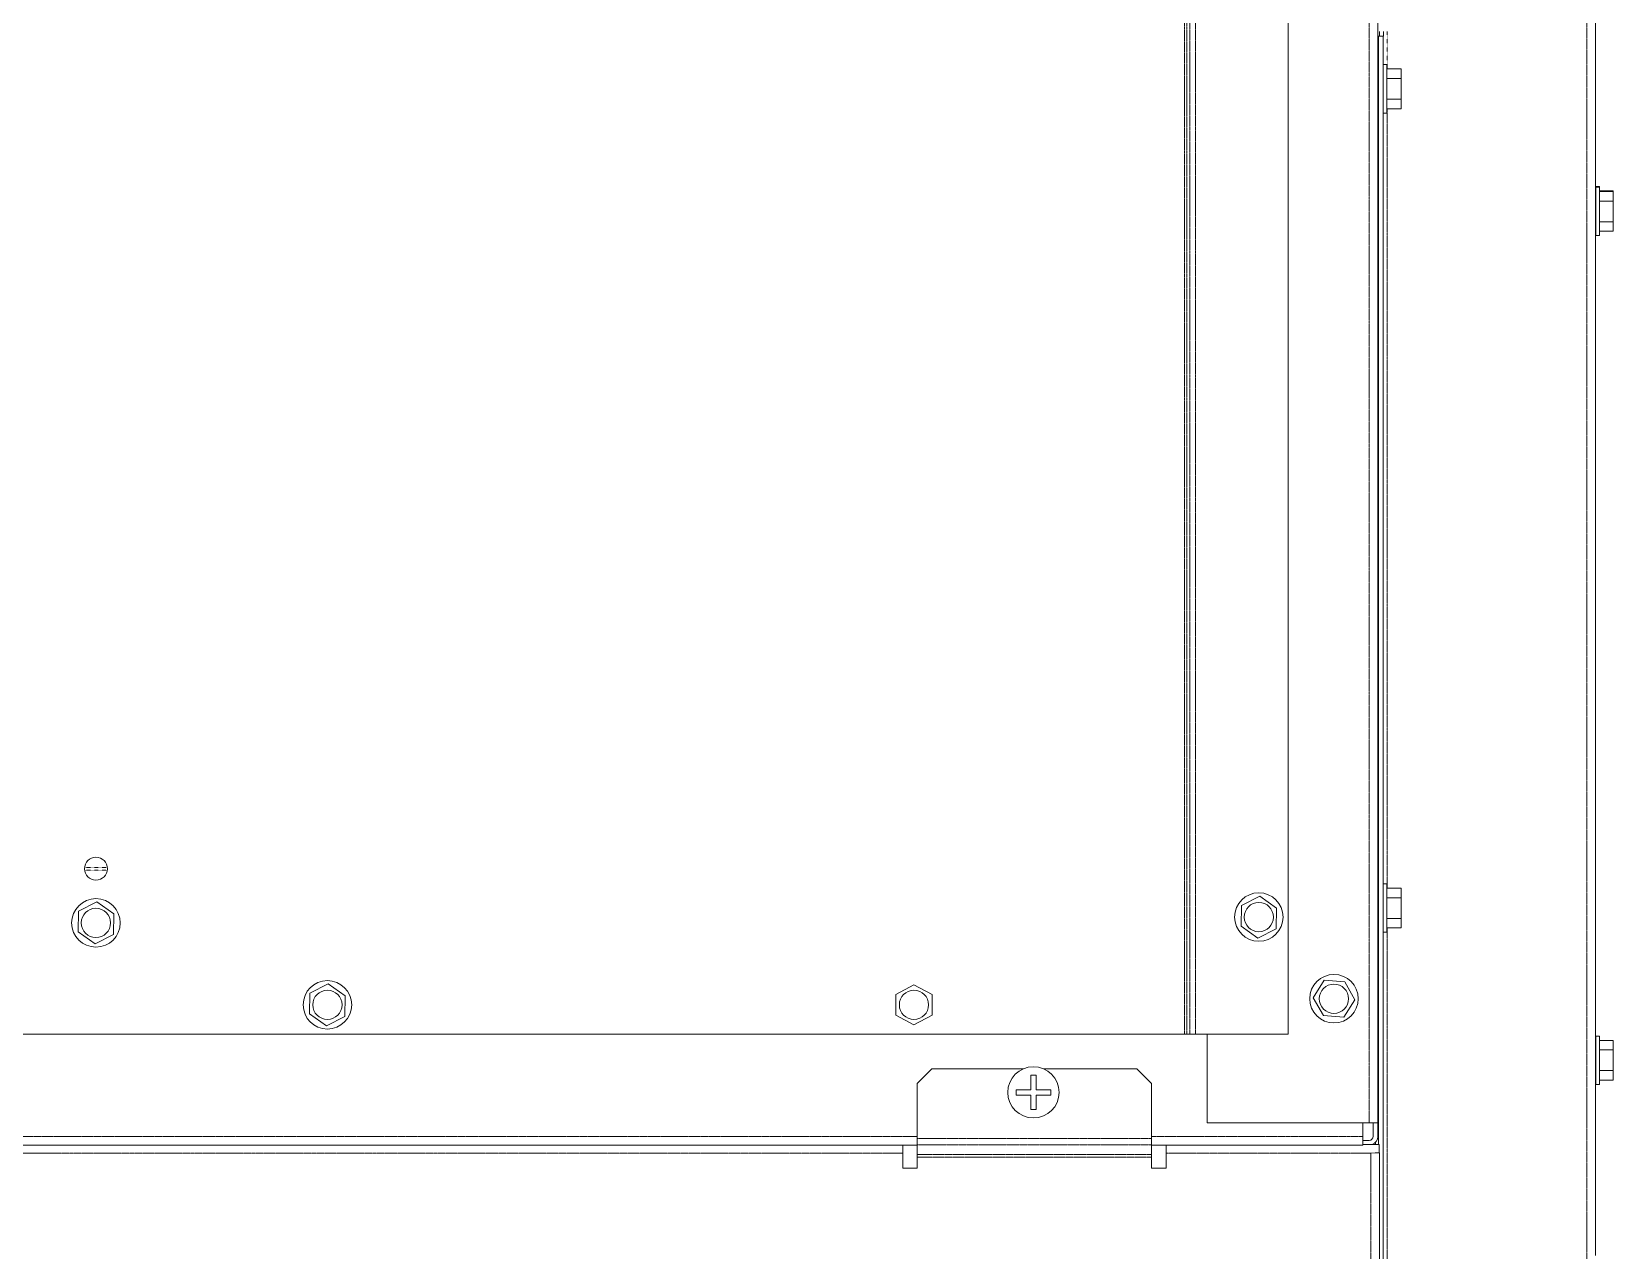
# Model space of a CAD drawing. Header units: millimetres. Extents: x 60499 to 556746, y 248297 to 497145.
# Drawn here: x 371096 to 382443, y 441525 to 450271 of the extents above; entities that cross this region are included whole.
import ezdxf

# ---------------------------------------------------------------- set-up
doc = ezdxf.new("R2010")
doc.units = ezdxf.units.MM
doc.linetypes.add('PHANTOM', pattern=[20, 10, -2, 2, -2, 2, -2])

msp = doc.modelspace()

# ---------------------------------------------------------------- linework, layer by layer
at = {"color": 7, "linetype": 'PHANTOM', "lineweight": 13, "ltscale": 0.03937}
for p, q in [((380691, 459623), (380691, 442441)), ((379366, 459245), (379366, 443077)), ((379384, 459245), (379384, 443077)), ((379404, 443077), (379404, 459245)), ((379446, 443077), (379446, 459245)), ((382252, 457199), (382252, 441393)), ((380821, 444124), (380821, 449717)), ((380821, 441393), (380821, 443839)), ((366565, 442343), (377450, 442343)), ((379130, 442343), (380647, 442343)), ((377345, 442222), (366670, 442222)), ((379130, 442327), (377450, 442327)), ((379130, 442283), (377450, 442283)), ((380704, 442222), (379235, 442222)), ((380704, 440788), (380704, 442222)), ((377450, 442213), (379130, 442213)), ((377450, 442193), (379130, 442193))]:
    msp.add_line(p, q, dxfattribs=at)
at = {"color": 7, "lineweight": 13, "ltscale": 0.03937}
for p, q in [((380754, 459623), (380754, 442441)), ((380110, 459245), (380110, 443077)), ((382315, 457228), (382315, 441488)), ((380758, 450238), (380758, 442285)), ((380791, 441393), (380791, 450238)), ((363948, 443077), (379366, 443077)), ((379446, 443077), (380110, 443077)), ((378356, 442827), (379025, 442827)), ((380691, 442441), (379529, 442441)), ((366565, 442281), (377450, 442281)), ((379130, 442281), (380647, 442281)), ((380766, 440784), (380766, 442225))]:
    msp.add_line(p, q, dxfattribs=at)
at = {"color": 7, "lineweight": 13, "ltscale": 0.000990019}
msp.add_line((380758, 450238), (380791, 450238), dxfattribs=at)
at = {"color": 7, "lineweight": 13, "ltscale": 2.16266e-06}
for p, q in [((380758, 450238), (380758, 450238)), ((380791, 450238), (380791, 450238))]:
    msp.add_line(p, q, dxfattribs=at)
at = {"color": 7, "lineweight": 13, "ltscale": 0.000976623}
msp.add_line((380765, 450238), (380765, 450271), dxfattribs=at)
at = {"color": 7, "lineweight": 13, "ltscale": 0.000874317}
msp.add_line((380765, 450238), (380795, 450238), dxfattribs=at)
at = {"color": 7, "lineweight": 13, "ltscale": 0.000976683}
msp.add_line((380795, 450238), (380795, 450271), dxfattribs=at)
at = {"color": 7, "linetype": 'PHANTOM', "lineweight": 13, "ltscale": 0.007978}
msp.add_line((380821, 450003), (380821, 450271), dxfattribs=at)
at = {"color": 7, "lineweight": 13, "ltscale": 0.000112579}
msp.add_line((380758, 450119), (380754, 450119), dxfattribs=at)
at = {"color": 7, "lineweight": 13, "ltscale": 0.000112458}
for p, q in [((380758, 449940), (380754, 449940)), ((380758, 449781), (380754, 449781)), ((380758, 444061), (380754, 444061)), ((380758, 443902), (380754, 443902))]:
    msp.add_line(p, q, dxfattribs=at)
at = {"color": 7, "lineweight": 13, "ltscale": 6.24769e-05}
for p, q in [((380793, 450034), (380791, 450034)), ((380793, 449983), (380791, 449983)), ((380793, 449910), (380791, 449910)), ((380793, 449868), (380791, 449868)), ((380793, 449860), (380791, 449860)), ((380793, 449852), (380791, 449852)), ((380793, 449810), (380791, 449810)), ((380793, 449737), (380791, 449737)), ((380793, 449686), (380791, 449686)), ((382317, 449159), (382315, 449159)), ((382317, 449154), (382315, 449154)), ((382317, 449103), (382315, 449103)), ((382317, 449030), (382315, 449030)), ((382317, 448989), (382315, 448989)), ((382317, 448980), (382315, 448980)), ((382317, 448972), (382315, 448972)), ((382317, 448930), (382315, 448930)), ((382317, 448857), (382315, 448857)), ((382317, 448807), (382315, 448807)), ((380793, 444155), (380791, 444155)), ((380793, 444104), (380791, 444104)), ((380793, 444031), (380791, 444031)), ((380793, 443990), (380791, 443990)), ((380793, 443981), (380791, 443981)), ((380793, 443973), (380791, 443973)), ((380793, 443931), (380791, 443931)), ((380793, 443858), (380791, 443858)), ((380793, 443808), (380791, 443808)), ((382317, 443063), (382315, 443063)), ((382317, 443012), (382315, 443012)), ((382317, 442939), (382315, 442939)), ((382317, 442897), (382315, 442897)), ((382317, 442889), (382315, 442889)), ((382317, 442881), (382315, 442881)), ((382317, 442839), (382315, 442839)), ((382317, 442766), (382315, 442766)), ((382317, 442715), (382315, 442715))]:
    msp.add_line(p, q, dxfattribs=at)
at = {"color": 7, "lineweight": 13, "ltscale": 0.001516}
for p, q in [((380791, 449983), (380791, 450034)), ((380793, 449983), (380793, 450034)), ((380791, 449686), (380791, 449737)), ((380793, 449686), (380793, 449737)), ((380791, 444104), (380791, 444155)), ((380793, 444104), (380793, 444155)), ((380791, 443808), (380791, 443858)), ((380793, 443808), (380793, 443858)), ((382315, 443012), (382315, 443063)), ((382317, 443012), (382317, 443063)), ((382315, 442715), (382315, 442766)), ((382317, 442715), (382317, 442766))]:
    msp.add_line(p, q, dxfattribs=at)
at = {"color": 7, "lineweight": 13, "ltscale": 0.002173}
for p, q in [((380791, 449910), (380791, 449983)), ((380791, 449737), (380791, 449810)), ((380791, 444031), (380791, 444104)), ((380791, 443858), (380791, 443931)), ((382315, 442939), (382315, 443012)), ((382315, 442766), (382315, 442839))]:
    msp.add_line(p, q, dxfattribs=at)
at = {"color": 7, "lineweight": 13, "ltscale": 0.000775074}
for p, q in [((380793, 450034), (380819, 450034)), ((380793, 449686), (380819, 449686)), ((380793, 444155), (380819, 444155)), ((380793, 443808), (380819, 443808))]:
    msp.add_line(p, q, dxfattribs=at)
at = {"color": 7, "lineweight": 13, "ltscale": 0.003659}
for p, q in [((380793, 449860), (380793, 449983)), ((380793, 449737), (380793, 449860)), ((382317, 448857), (382317, 448980)), ((380793, 443981), (380793, 444104)), ((380793, 443858), (380793, 443981)), ((382317, 442889), (382317, 443012)), ((382317, 442766), (382317, 442889))]:
    msp.add_line(p, q, dxfattribs=at)
at = {"color": 7, "lineweight": 13, "ltscale": 0.005175}
for p, q in [((380819, 449860), (380819, 450034)), ((380819, 449860), (380819, 449686)), ((380819, 443981), (380819, 444155)), ((380819, 443981), (380819, 443808)), ((382343, 442889), (382343, 443063)), ((382343, 442889), (382343, 442715))]:
    msp.add_line(p, q, dxfattribs=at)
at = {"color": 7, "lineweight": 13, "ltscale": 0.003}
for p, q in [((380819, 450003), (380920, 450003)), ((380819, 449934), (380920, 449934)), ((380819, 449786), (380920, 449786)), ((380819, 449717), (380920, 449717)), ((382343, 449128), (382443, 449128)), ((382343, 449123), (382443, 449123)), ((382343, 449054), (382443, 449054)), ((382343, 448906), (382443, 448906)), ((382343, 448838), (382443, 448838)), ((380819, 444124), (380920, 444124)), ((380819, 444055), (380920, 444055)), ((380819, 443907), (380920, 443907)), ((380819, 443839), (380920, 443839)), ((382343, 443032), (382443, 443032)), ((382343, 442963), (382443, 442963)), ((382343, 442815), (382443, 442815)), ((382343, 442746), (382443, 442746))]:
    msp.add_line(p, q, dxfattribs=at)
at = {"color": 7, "lineweight": 13, "ltscale": 0.002048}
for p, q in [((380920, 450003), (380920, 449934)), ((380920, 449786), (380920, 449717)), ((380920, 444124), (380920, 444055)), ((380920, 443907), (380920, 443839)), ((382443, 443032), (382443, 442963)), ((382443, 442815), (382443, 442746))]:
    msp.add_line(p, q, dxfattribs=at)
at = {"color": 7, "lineweight": 13, "ltscale": 0.004405}
for p, q in [((380920, 449934), (380920, 449786)), ((382443, 449054), (382443, 448906)), ((379907, 444067), (379775, 444000)), ((380027, 443981), (379907, 444067)), ((380920, 444055), (380920, 443907)), ((371432, 443959), (371430, 443811)), ((371564, 444026), (371432, 443959)), ((371685, 443940), (371564, 444026)), ((371683, 443792), (371685, 443940)), ((379775, 444000), (379773, 443852)), ((380025, 443833), (380027, 443981)), ((371430, 443811), (371551, 443725)), ((379773, 443852), (379893, 443766)), ((379893, 443766), (380025, 443833)), ((371551, 443725), (371683, 443792)), ((380368, 443463), (380289, 443338)), ((380516, 443451), (380368, 443463)), ((373092, 443370), (373090, 443222)), ((373224, 443437), (373092, 443370)), ((373345, 443351), (373224, 443437)), ((373343, 443204), (373345, 443351)), ((377426, 443430), (377295, 443361)), ((377295, 443361), (377295, 443213)), ((377557, 443361), (377426, 443430)), ((377557, 443213), (377557, 443361)), ((380589, 443323), (380516, 443451)), ((380289, 443338), (380363, 443210)), ((380510, 443198), (380589, 443323)), ((373090, 443222), (373211, 443137)), ((373211, 443137), (373343, 443204)), ((377295, 443213), (377426, 443144)), ((377426, 443144), (377557, 443213)), ((380363, 443210), (380510, 443198)), ((382443, 442963), (382443, 442815))]:
    msp.add_line(p, q, dxfattribs=at)
at = {"color": 7, "lineweight": 13, "ltscale": 0.000247204}
for p, q in [((380791, 449860), (380791, 449868)), ((380791, 449852), (380791, 449860)), ((380791, 443981), (380791, 443990)), ((380791, 443973), (380791, 443981)), ((382315, 442889), (382315, 442897)), ((382315, 442881), (382315, 442889))]:
    msp.add_line(p, q, dxfattribs=at)
at = {"color": 7, "lineweight": 13, "ltscale": 0.000152708}
msp.add_line((382315, 449154), (382315, 449159), dxfattribs=at)
at = {"color": 7, "lineweight": 13, "ltscale": 0.001518}
for p, q in [((382315, 449103), (382315, 449154)), ((382317, 449103), (382317, 449154))]:
    msp.add_line(p, q, dxfattribs=at)
at = {"color": 7, "lineweight": 13, "ltscale": 0.000152408}
msp.add_line((382317, 449154), (382317, 449159), dxfattribs=at)
at = {"color": 7, "lineweight": 13, "ltscale": 0.000774954}
for p, q in [((382317, 449159), (382343, 449159)), ((382317, 449154), (382343, 449154)), ((382317, 448807), (382343, 448807)), ((382317, 443063), (382343, 443063)), ((382317, 442715), (382343, 442715))]:
    msp.add_line(p, q, dxfattribs=at)
at = {"color": 7, "lineweight": 13, "ltscale": 0.000394926}
msp.add_line((382343, 449146), (382343, 449159), dxfattribs=at)
at = {"color": 7, "lineweight": 13, "ltscale": 0.005178}
msp.add_line((382343, 448980), (382343, 449154), dxfattribs=at)
at = {"color": 7, "lineweight": 13, "ltscale": 0.002172}
msp.add_line((382315, 449030), (382315, 449103), dxfattribs=at)
at = {"color": 7, "lineweight": 13, "ltscale": 0.00366}
msp.add_line((382317, 448980), (382317, 449103), dxfattribs=at)
at = {"color": 7, "lineweight": 13, "ltscale": 0.000152738}
msp.add_line((382443, 449128), (382443, 449123), dxfattribs=at)
at = {"color": 7, "lineweight": 13, "ltscale": 0.00205}
msp.add_line((382443, 449123), (382443, 449054), dxfattribs=at)
at = {"color": 7, "lineweight": 13, "ltscale": 0.000248646}
msp.add_line((382315, 448980), (382315, 448989), dxfattribs=at)
at = {"color": 7, "lineweight": 13, "ltscale": 0.000245763}
msp.add_line((382315, 448972), (382315, 448980), dxfattribs=at)
at = {"color": 7, "lineweight": 13, "ltscale": 0.002174}
msp.add_line((382315, 448857), (382315, 448930), dxfattribs=at)
at = {"color": 7, "lineweight": 13, "ltscale": 0.005172}
msp.add_line((382343, 448980), (382343, 448807), dxfattribs=at)
at = {"color": 7, "lineweight": 13, "ltscale": 0.001514}
for p, q in [((382315, 448807), (382315, 448857)), ((382317, 448807), (382317, 448857))]:
    msp.add_line(p, q, dxfattribs=at)
at = {"color": 7, "lineweight": 13, "ltscale": 0.002046}
msp.add_line((382443, 448906), (382443, 448838), dxfattribs=at)
at = {"color": 7, "lineweight": 13, "ltscale": 0.000129981}
msp.add_line((380754, 447930), (380758, 447928), dxfattribs=at)
at = {"color": 7, "lineweight": 13, "ltscale": 7.2412e-05}
msp.add_line((380756, 447919), (380754, 447921), dxfattribs=at)
at = {"color": 7, "lineweight": 13, "ltscale": 0.017783}
msp.add_line((380754, 447871), (380754, 447273), dxfattribs=at)
at = {"color": 7, "lineweight": 13, "ltscale": 0.000112338}
msp.add_line((380758, 447273), (380754, 447273), dxfattribs=at)
at = {"color": 7, "linetype": 'PHANTOM', "lineweight": 13, "ltscale": 0.004869}
for p, q in [((371476, 444273), (371639, 444273)), ((371476, 444254), (371639, 444254))]:
    msp.add_line(p, q, dxfattribs=at)
at = {"color": 7, "lineweight": 13, "ltscale": 0.000547995}
msp.add_line((379384, 443077), (379366, 443077), dxfattribs=at)
at = {"color": 7, "lineweight": 13, "ltscale": 0.000591128}
msp.add_line((379384, 443077), (379404, 443077), dxfattribs=at)
at = {"color": 7, "lineweight": 13, "ltscale": 0.001248}
msp.add_line((379404, 443077), (379446, 443077), dxfattribs=at)
at = {"color": 7, "lineweight": 13, "ltscale": 0.018935}
msp.add_line((379529, 443077), (379529, 442441), dxfattribs=at)
at = {"color": 7, "lineweight": 13, "ltscale": 0.004419}
for p, q in [((377450, 442722), (377555, 442827)), ((379025, 442827), (379130, 442722))]:
    msp.add_line(p, q, dxfattribs=at)
at = {"color": 7, "lineweight": 13, "ltscale": 0.01951}
msp.add_line((377555, 442827), (378211, 442827), dxfattribs=at)
at = {"color": 7, "lineweight": 13, "ltscale": 0.003125}
for p, q in [((378264, 442678), (378264, 442783)), ((378302, 442783), (378302, 442678)), ((378159, 442678), (378264, 442678)), ((378302, 442678), (378407, 442678)), ((378264, 442640), (378159, 442640)), ((378264, 442535), (378264, 442640)), ((378407, 442640), (378302, 442640)), ((378302, 442640), (378302, 442535)), ((377450, 442114), (377345, 442114)), ((379235, 442114), (379130, 442114))]:
    msp.add_line(p, q, dxfattribs=at)
at = {"color": 7, "lineweight": 13, "ltscale": 0.001125}
for p, q in [((378264, 442783), (378302, 442783)), ((378302, 442535), (378264, 442535))]:
    msp.add_line(p, q, dxfattribs=at)
at = {"color": 7, "lineweight": 13, "ltscale": 0.011765}
for p, q in [((377450, 442327), (377450, 442722)), ((379130, 442327), (379130, 442722))]:
    msp.add_line(p, q, dxfattribs=at)
at = {"color": 7, "lineweight": 13, "ltscale": 0.000562503}
for p, q in [((378159, 442659), (378159, 442678)), ((378407, 442678), (378407, 442659)), ((378159, 442640), (378159, 442659)), ((378407, 442659), (378407, 442640))]:
    msp.add_line(p, q, dxfattribs=at)
at = {"color": 7, "lineweight": 13, "ltscale": 0.0029}
for p, q in [((380647, 442441), (380647, 442343)), ((380721, 442441), (380721, 442343)), ((380754, 442441), (380754, 442343))]:
    msp.add_line(p, q, dxfattribs=at)
at = {"color": 7, "lineweight": 13, "ltscale": 0.00132}
for p, q in [((380691, 442440), (380647, 442440)), ((380647, 442314), (380691, 442314))]:
    msp.add_line(p, q, dxfattribs=at)
at = {"color": 7, "lineweight": 13, "ltscale": 0.001865}
for p, q in [((380647, 442281), (380647, 442343)), ((380691, 442441), (380754, 442441))]:
    msp.add_line(p, q, dxfattribs=at)
at = {"color": 7, "linetype": 'PHANTOM', "lineweight": 13, "ltscale": 1.9524e-05}
msp.add_line((380691, 442441), (380691, 442440), dxfattribs=at)
at = {"color": 7, "lineweight": 13, "ltscale": 0.000874917}
msp.add_line((380691, 442440), (380721, 442440), dxfattribs=at)
at = {"color": 7, "lineweight": 13, "ltscale": 0.001749}
for p, q in [((377345, 442281), (377345, 442222)), ((379235, 442281), (379235, 442222))]:
    msp.add_line(p, q, dxfattribs=at)
at = {"color": 7, "lineweight": 13, "ltscale": 0.003227}
for p, q in [((377345, 442222), (377345, 442114)), ((379235, 442222), (379235, 442114))]:
    msp.add_line(p, q, dxfattribs=at)
at = {"color": 7, "lineweight": 13, "ltscale": 0.001319}
for p, q in [((377450, 442327), (377450, 442283)), ((379130, 442327), (379130, 442283))]:
    msp.add_line(p, q, dxfattribs=at)
at = {"color": 7, "lineweight": 13, "ltscale": 0.002059}
for p, q in [((377450, 442283), (377450, 442213)), ((379130, 442283), (379130, 442213))]:
    msp.add_line(p, q, dxfattribs=at)
at = {"color": 7, "lineweight": 13, "ltscale": 0.00346}
msp.add_line((380763, 442285), (380647, 442285), dxfattribs=at)
at = {"color": 7, "lineweight": 13, "ltscale": 0.00178}
msp.add_line((380704, 442222), (380763, 442227), dxfattribs=at)
at = {"color": 7, "lineweight": 13, "ltscale": 0.000439261}
msp.add_line((380736, 442285), (380736, 442299), dxfattribs=at)
at = {"color": 7, "lineweight": 13, "ltscale": 0.001729}
msp.add_line((380763, 442285), (380763, 442227), dxfattribs=at)
at = {"color": 7, "lineweight": 13, "ltscale": 7.19686e-05}
msp.add_line((380763, 442224), (380763, 442227), dxfattribs=at)
at = {"color": 7, "lineweight": 13, "ltscale": 4.84196e-05}
msp.add_line((380765, 442225), (380763, 442225), dxfattribs=at)
at = {"color": 7, "lineweight": 13, "ltscale": 4.15712e-05}
msp.add_line((380766, 442225), (380765, 442225), dxfattribs=at)
at = {"color": 7, "lineweight": 13, "ltscale": 0.000618732}
for p, q in [((377450, 442193), (377450, 442213)), ((379130, 442193), (379130, 442213))]:
    msp.add_line(p, q, dxfattribs=at)
at = {"color": 7, "lineweight": 13, "ltscale": 0.002354}
for p, q in [((377450, 442193), (377450, 442114)), ((379130, 442114), (379130, 442193))]:
    msp.add_line(p, q, dxfattribs=at)
at = {"color": 7, "lineweight": 13, "ltscale": 0.03937}
msp.add_lwpolyline([(380704, 442222), (380745, 442224), (380765, 442225)], dxfattribs=at)
for centre, radius in [((371557, 444264), 82.3), ((371557, 443875), 174), ((379900, 443917), 174), ((371557, 443875), 105), ((379900, 443917), 105), ((380439, 443331), 174), ((373218, 443287), 174), ((373218, 443287), 105), ((377426, 443287), 105), ((380439, 443331), 105)]:
    msp.add_circle(centre, radius, dxfattribs=at)
for centre, radius, start, end in [((380728, 447871), 56.3, 58.0122, 60), ((380728, 447871), 26, 0, 1.2529), ((378283, 442659), 184, 0, 180), ((378283, 442659), 184, 180, 0), ((380691, 442343), 29.4, 270, 0), ((380691, 442343), 62.7, 290.3282, 0)]:
    msp.add_arc(centre, radius, start, end, dxfattribs=at)
for major_axis in [(62.7, 0), (29.4, 0)]:
    msp.add_ellipse((380821, 450238), major_axis=major_axis, ratio=0.000156, start_param=2.653243, end_param=3.141593, dxfattribs=at)

doc.saveas('drawing.dxf')
